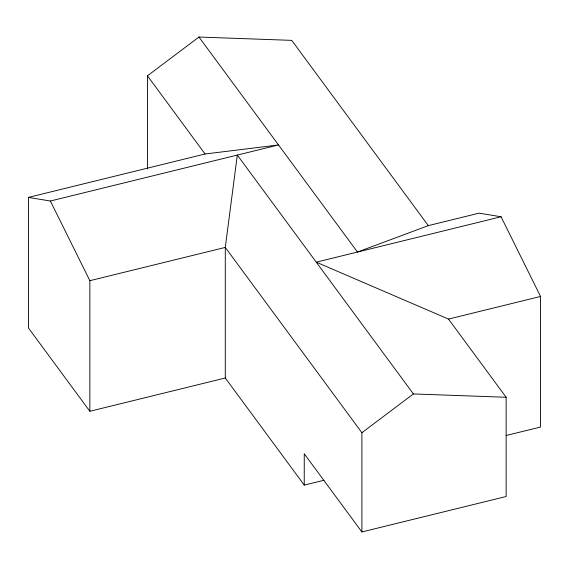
<?xml version="1.0" encoding="UTF-8"?>
<svg xmlns="http://www.w3.org/2000/svg" width="569" height="569" viewBox="0 0 569 569"><rect width="100%" height="100%" fill="white"/><g stroke="black" fill="none" stroke-linecap="round" stroke-linejoin="round"><path stroke-width="0.85" d="M147.456 168.858L147.456 75.812L198.965 37.042L291.726 40.363L428.315 225.63L479.126 213.147L501.054 216.768L540.55 296.456L540.55 427.042L506.14 435.498M361.891 531.958L361.891 432.717L413.4 393.94L506.14 397.269L506.14 496.509L361.891 531.958L304.251 453.77L304.251 485.108L324.003 480.257M428.315 225.63L357.467 252.046L198.965 37.042M28.45 197.4L205.089 153.993L278.518 144.953L50.371 201.013L28.45 197.4L28.45 327.979L89.859 411.28L225.288 378.001L304.251 485.108M89.859 411.28L89.859 280.695L225.288 247.415L361.891 432.717M501.054 216.768L316.257 262.174L448.5 319.081L506.14 397.269M448.5 319.081L540.55 296.456M413.4 393.94L237.309 155.081L225.288 247.415L225.288 378.001M147.456 75.812L205.089 153.993M50.371 201.013L89.859 280.695"/></g></svg>
